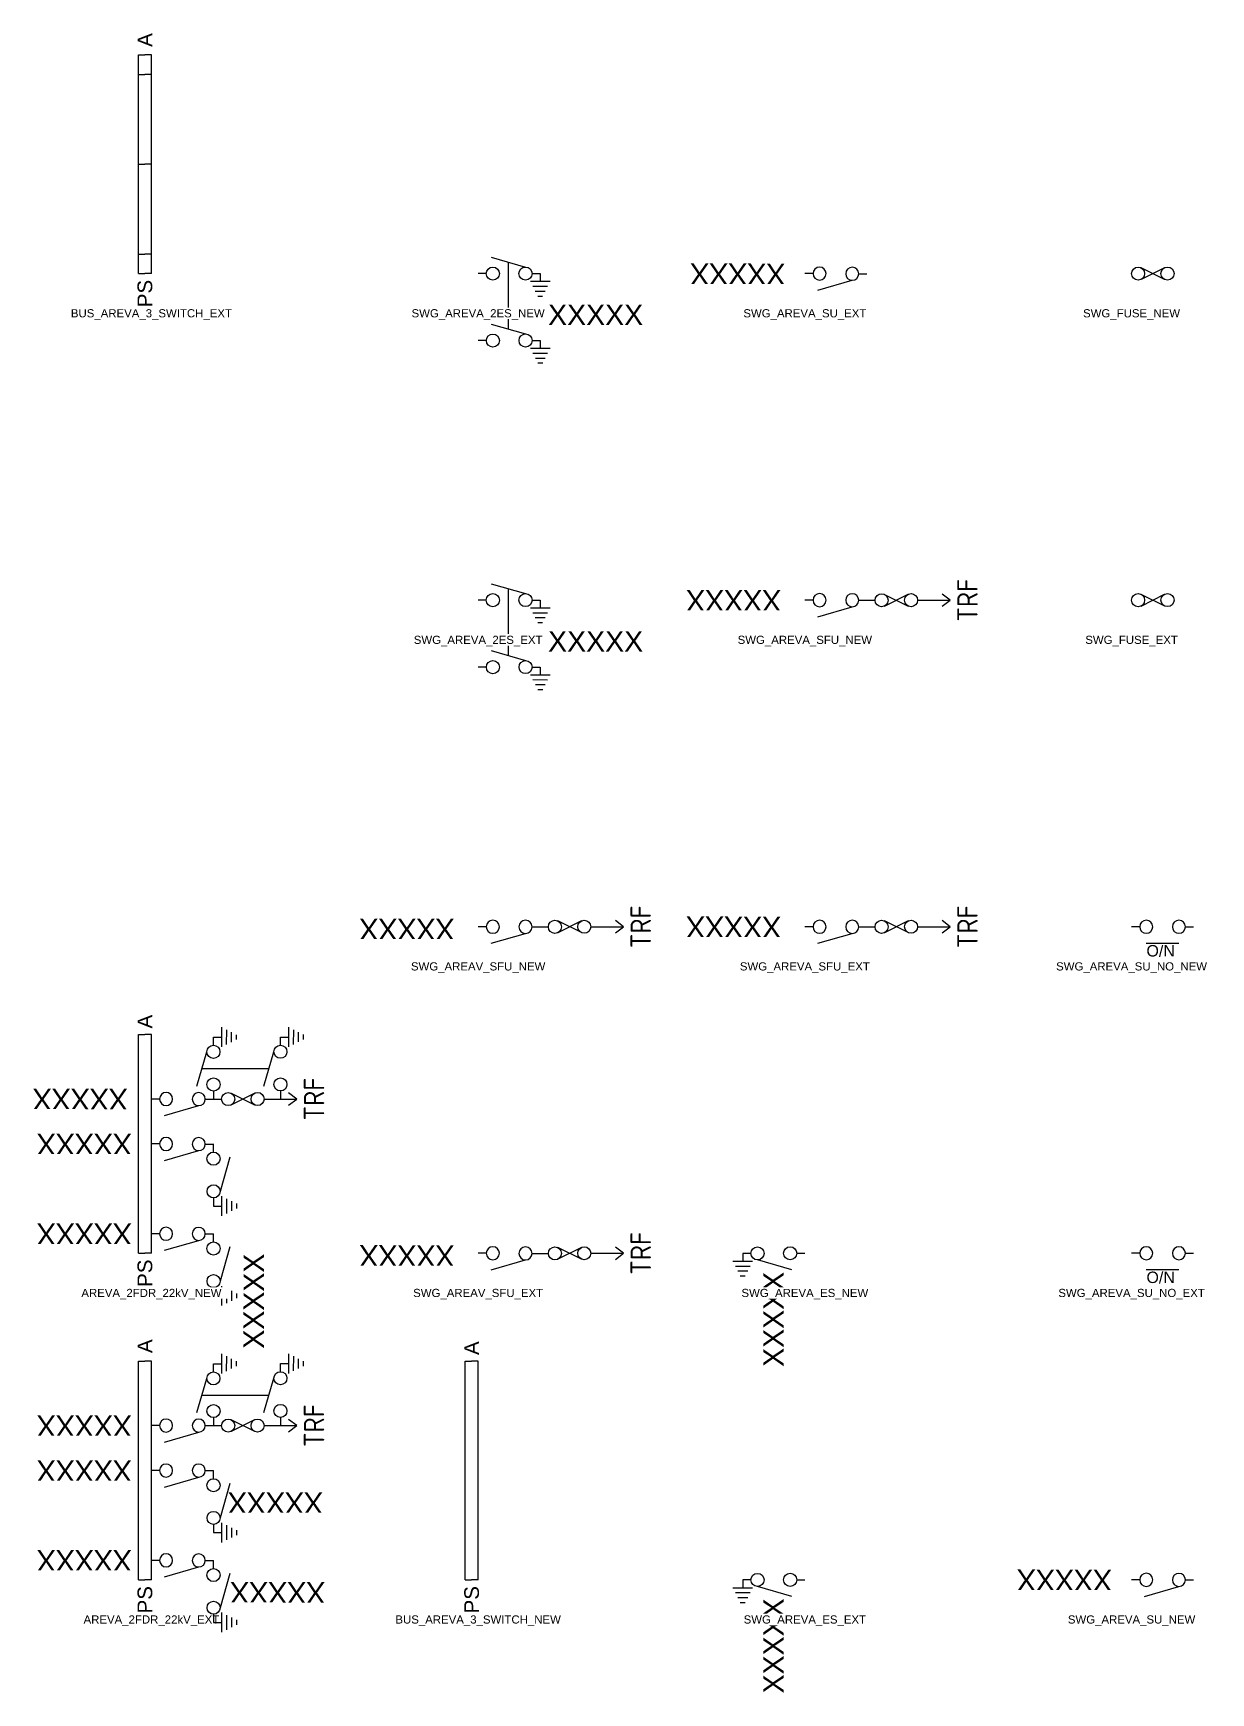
# Model space of a CAD drawing. Header units: metres. Extents: x -14 to 130, y -14 to 189.
import ezdxf
from ezdxf.enums import TextEntityAlignment as Align

# ---------------------------------------------------------------- set-up
doc = ezdxf.new("R2010")
doc.units = ezdxf.units.M
doc.layers.get('0').update_dxf_attribs({"color": 6})
doc.layers.add('Equip_HV_EXT', color=7, linetype='Continuous')
doc.layers.add('Equip_HV_NEW', color=2, linetype='Continuous')
doc.styles.add('ARIAL', font='ARIAL.TTF', dxfattribs={"height": 2})
doc.styles.add('IESYMBOL1', font='isocp.shx')
doc.styles.get("Standard").update_dxf_attribs({"font": 'ARIAL.TTF'})
doc.styles.add('SWG_LABEL', font='ARIAL.TTF', dxfattribs={"height": 2})
doc.styles.add('SWITCH_LABEL', font='ARIAL.TTF', dxfattribs={"height": 2.5})

# ---------------------------------------------------------------- blocks, each defined once
blk = doc.blocks.new('SWG_AREVA_SU_NEW')
blk.add_line((1.6, -2.02), (5.8, -0.81))
for points in [[(1, 0), (0, 0)], [(6.6, -0.01), (7.6, -0.01)]]:
    blk.add_lwpolyline(points)
for points in [[(1.8, -0.8, 1), (1.8, 0.8, 1)], [(5.8, -0.81, 1), (5.8, 0.79, 1)]]:
    blk.add_lwpolyline(points, format="xyb", close=True)
at = {"style": 'SWG_LABEL', "flags": 8}
blk.add_attdef('ASSET_NUM', text='', height=2.5, rotation=179.9544, dxfattribs=at).set_placement((-2.4, 0.01), align=Align.MIDDLE_LEFT)
at = {"flags": 1}
blk.add_attdef('Z', (0, 0), '', height=0.2, dxfattribs=at)
at = {"style": 'SWITCH_LABEL', "flags": 9}
blk.add_attdef('STREET_CODE', text='', height=0.2, dxfattribs=at).set_placement((0, 0), align=Align.MIDDLE_LEFT)
at = {"flags": 9}
for tag, p in [('ORIENTATION', (0, -0.2)), ('SUBURB', (0, -0.8)), ('STREETNAME', (0, -1)), ('PARENT', (0, -0.4)), ('USAGE', (0, -0.6)), ('LOCATION', (0, -1.2)), ('NOTES', (0, -1.4))]:
    blk.add_attdef(tag, text='', height=0.2, dxfattribs=at).set_placement(p, align=Align.MIDDLE_LEFT)
blk = doc.blocks.new('SWG_AREVA_ES_NEW')
for p, q in [((-6.4, -1), (-8.8, -1)), ((-6.7, -1.6), (-8.5, -1.6)), ((-7, -2.2), (-8.2, -2.2)), ((-7.3, -2.8), (-7.9, -2.8))]:
    blk.add_line(p, q)
blk.add_lwpolyline([(-7.6, -0.01), (-7.6, -1)])
at = {"xscale": -1}
blk.add_blockref('SWG_AREVA_SU_NEW', (0, 0), dxfattribs=at)
at = {"flags": 1}
blk.add_attdef('Z', (0, 0), '', height=0.2, dxfattribs=at)
at = {"style": 'SWITCH_LABEL', "flags": 9}
blk.add_attdef('STREET_CODE', text='', height=0.2, dxfattribs=at).set_placement((0, -0.2), align=Align.MIDDLE_LEFT)
at = {"flags": 9}
for tag, p in [('ORIENTATION', (0, -0.4)), ('SUBURB', (0, -1)), ('STREETNAME', (0, -1.2)), ('PARENT', (0, -0.6)), ('USAGE', (0, -0.8)), ('LOCATION', (0, -1.4)), ('NOTES', (0, -1.6))]:
    blk.add_attdef(tag, text='', height=0.2, dxfattribs=at).set_placement(p, align=Align.MIDDLE_LEFT)
at = {"style": 'SWG_LABEL', "flags": 8}
blk.add_attdef('ASSET_NUM', text='', height=2.5, rotation=89.9544, dxfattribs=at).set_placement((-3.84, -2.27), align=Align.MIDDLE_RIGHT)
blk = doc.blocks.new('SWG_AREVA_2ES_NEW')
for p, q in [((8.8, -0.98), (6.4, -0.97)), ((8.5, -1.58), (6.7, -1.57)), ((8.2, -2.18), (7, -2.18)), ((7.9, -2.78), (7.3, -2.78)), ((8.81, -9.18), (6.41, -9.17)), ((8.51, -9.78), (6.71, -9.77)), ((8.21, -10.38), (7.01, -10.38)), ((7.91, -10.98), (7.31, -10.98))]:
    blk.add_line(p, q)
for points in [[(3.71, -6.78), (3.7, 1.42)], [(7.6, 0.01), (7.6, -0.98)], [(7.61, -8.19), (7.61, -9.18)]]:
    blk.add_lwpolyline(points)
at = {"xscale": -1, "rotation": 180}
for p in [(0, 0), (0.01, -8.2)]:
    blk.add_blockref('SWG_AREVA_SU_NEW', p, dxfattribs=at)
at = {"flags": 1}
blk.add_attdef('Z', (0, 0), '', height=0.2, dxfattribs=at)
for tag, height, style, flags, p in [('STREET_CODE', 0.2, 'SWITCH_LABEL', 9, (0, -0.2)), ('ASSET_NUM', 2.5, 'SWG_LABEL', 8, (8.56, -5.05))]:
    blk.add_attdef(tag, text='', height=height, dxfattribs=dict(style=style, flags=flags)).set_placement(p, align=Align.MIDDLE_LEFT)
at = {"flags": 9}
for tag, p in [('ORIENTATION', (0, -0.4)), ('SUBURB', (0, -1)), ('STREETNAME', (0, -1.2)), ('PARENT', (0, -0.6)), ('USAGE', (0, -0.8)), ('LOCATION', (0, -1.4)), ('NOTES', (0, -1.6))]:
    blk.add_attdef(tag, text='', height=0.2, dxfattribs=at).set_placement(p, align=Align.MIDDLE_LEFT)
blk = doc.blocks.new('SWG_AREVA_SU_EXT')
blk.add_line((1.6, -2.02), (5.8, -0.81))
for points in [[(1, 0), (0, 0)], [(6.6, -0.01), (7.6, -0.01)]]:
    blk.add_lwpolyline(points)
for points in [[(1.8, -0.8, 1), (1.8, 0.8, 1)], [(5.8, -0.81, 1), (5.8, 0.79, 1)]]:
    blk.add_lwpolyline(points, format="xyb", close=True)
at = {"style": 'SWITCH_LABEL', "flags": 8}
blk.add_attdef('ASSET_NUM', text='', height=2.5, rotation=179.9544, dxfattribs=at).set_placement((-2.4, -0.01), align=Align.MIDDLE_LEFT)
at = {"flags": 1}
blk.add_attdef('Z', (0, 0), '', height=0.2, dxfattribs=at)
at = {"style": 'SWITCH_LABEL', "flags": 9}
blk.add_attdef('STREET_CODE', text='', height=0.2, dxfattribs=at).set_placement((0, -0.2), align=Align.MIDDLE_LEFT)
at = {"flags": 9}
for tag, p in [('ORIENTATION', (0, -0.4)), ('PARENT', (0, -0.6)), ('USAGE', (0, -0.8)), ('NOTES', (0, -1))]:
    blk.add_attdef(tag, text='', height=0.2, dxfattribs=at).set_placement(p, align=Align.MIDDLE_LEFT)
blk = doc.blocks.new('SWG_FUSE_EXT')
for points in [[(1.15, 0.72), (4.04, -0.71)], [(1.16, -0.72), (4.04, 0.73)]]:
    blk.add_lwpolyline(points)
for centre in [(0.8, 0), (4.4, 0.01)]:
    blk.add_circle(centre, 0.8)
blk = doc.blocks.new('SWG_AREVA_SFU_NEW')
blk.add_line((13.8, 0), (17.8, 0))
for points in [[(16.8, -0.75), (17.8, 0), (16.8, 0.75)], [(7.6, -0.01), (8.6, -0.01)]]:
    blk.add_lwpolyline(points)
for name, p in [('SWG_AREVA_SU_EXT', (0, 0)), ('SWG_FUSE_EXT', (8.6, -0.01))]:
    blk.add_blockref(name, p)
at = {"style": 'IESYMBOL1'}
blk.add_text('TRF', height=2.5, rotation=89.9826, dxfattribs=at).set_placement((19.91, 0), align=Align.MIDDLE_CENTER)
at = {"style": 'SWG_LABEL', "flags": 8}
blk.add_attdef('ASSET_NUM', text='', height=2.5, rotation=179.9544, dxfattribs=at).set_placement((-2.9, 0), align=Align.MIDDLE_LEFT)
at = {"flags": 1}
blk.add_attdef('Z', (0, 0), '', height=0.2, dxfattribs=at)
at = {"style": 'SWITCH_LABEL', "flags": 9}
blk.add_attdef('STREET_CODE', text='', height=0.2, dxfattribs=at).set_placement((0, -0.2), align=Align.MIDDLE_LEFT)
at = {"flags": 9}
for tag, p in [('ORIENTATION', (0, -0.4)), ('SUBURB', (0, -1)), ('STREETNAME', (0, -1.2)), ('PARENT', (0, -0.6)), ('USAGE', (0, -0.8)), ('LOCATION', (0, -1.4)), ('NOTES', (0, -1.6))]:
    blk.add_attdef(tag, text='', height=0.2, dxfattribs=at).set_placement(p, align=Align.MIDDLE_LEFT)
blk = doc.blocks.new('*U23')
for p, q in [((-1.6, 24.4), (-1.6, 26.8)), ((-1.6, 26.8), (-0.8, 26.8)), ((0, 26.8), (-0.8, 26.8)), ((0, 24.4), (0, 26.8)), ((-1.6, 13.4), (-1.6, 24.4)), ((0, 13.4), (0, 24.4)), ((-1.6, 2.4), (-1.6, 13.4)), ((0, 2.4), (0, 13.4)), ((-1.6, 0), (-1.6, 2.4)), ((0, 0), (0, 2.4)), ((-1.6, 0), (-0.8, 0)), ((0, 0), (-0.8, 0))]:
    blk.add_line(p, q)
at = {"style": 'ARIAL'}
blk.add_attdef('SWG_TYPE', text='', height=1.8, rotation=90, dxfattribs=at).set_placement((-0.8, 27.54), align=Align.MIDDLE_LEFT)
blk.add_attdef('SUB_TYPE', text='', height=1.8, rotation=90, dxfattribs=at).set_placement((-0.8, -0.76), align=Align.MIDDLE_RIGHT)
blk = doc.blocks.new('AREVA_2FDR_22kV_NEW')
for name, p, values in [('*U23', (0, 0), {'SUB_TYPE': 'PS', 'SWG_TYPE': 'A'}), ('SWG_AREVA_SFU_NEW', (0, 18.9), {'ASSET_NUM': 'XXXXX'})]:
    blk.add_blockref(name, p).add_auto_attribs(values)
at = {"rotation": 90}
for name, p in [('SWG_AREVA_2ES_NEW', (7.6, 18.88)), ('SWG_AREVA_ES_NEW', (7.6, 13.39)), ('SWG_AREVA_ES_NEW', (7.6, 2.39))]:
    blk.add_blockref(name, p, dxfattribs=at)
ref = blk.add_blockref('SWG_AREVA_SU_NEW', (0, 13.39))
ref.add_attrib('ASSET_NUM', 'XXXXX', dxfattribs={"height": 2.5, "rotation": 179.9544, "style": 'SWG_LABEL'}).set_placement((-2.4, 13.4), align=Align.MIDDLE_LEFT)
ref = blk.add_blockref('SWG_AREVA_SU_NEW', (0, 2.39))
ref.add_attrib('ASSET_NUM', 'XXXXX', dxfattribs={"height": 2.5, "rotation": 179.9544, "style": 'SWG_LABEL'}).set_placement((-2.4, 2.4), align=Align.MIDDLE_LEFT)
blk = doc.blocks.new('*U19')
for p, q in [((-1.6, 24.4), (-1.6, 26.8)), ((-1.6, 26.8), (-0.8, 26.8)), ((0, 26.8), (-0.8, 26.8)), ((0, 24.4), (0, 26.8)), ((-1.6, 13.4), (-1.6, 24.4)), ((-1.6, 24.4), (-0.8, 24.4)), ((0, 24.4), (-0.8, 24.4)), ((0, 13.4), (0, 24.4)), ((-1.6, 2.4), (-1.6, 13.4)), ((-1.6, 13.4), (-0.8, 13.4)), ((0, 13.4), (-0.8, 13.4)), ((0, 2.4), (0, 13.4)), ((-1.6, 0), (-1.6, 2.4)), ((-1.6, 2.4), (-0.8, 2.4)), ((0, 2.4), (-0.8, 2.4)), ((0, 0), (0, 2.4)), ((-1.6, 0), (-0.8, 0)), ((0, 0), (-0.8, 0))]:
    blk.add_line(p, q)
at = {"style": 'ARIAL'}
blk.add_attdef('SWG_TYPE', text='', height=1.8, rotation=90, dxfattribs=at).set_placement((-0.8, 27.78), align=Align.MIDDLE_LEFT)
blk.add_attdef('SUB_TYPE', text='', height=1.8, rotation=90, dxfattribs=at).set_placement((-0.8, -0.76), align=Align.MIDDLE_RIGHT)
blk = doc.blocks.new('*U22')
for p, q in [((-1.6, 24.4), (-1.6, 26.8)), ((-1.6, 26.8), (-0.8, 26.8)), ((0, 26.8), (-0.8, 26.8)), ((0, 24.4), (0, 26.8)), ((-1.6, 13.4), (-1.6, 24.4)), ((0, 13.4), (0, 24.4)), ((-1.6, 2.4), (-1.6, 13.4)), ((0, 2.4), (0, 13.4)), ((-1.6, 0), (-1.6, 2.4)), ((0, 0), (0, 2.4)), ((-1.6, 0), (-0.8, 0)), ((0, 0), (-0.8, 0))]:
    blk.add_line(p, q)
at = {"style": 'ARIAL'}
blk.add_attdef('SWG_TYPE', text='', height=1.8, rotation=90, dxfattribs=at).set_placement((-0.8, 27.54), align=Align.MIDDLE_LEFT)
blk.add_attdef('SUB_TYPE', text='', height=1.8, rotation=90, dxfattribs=at).set_placement((-0.8, -0.76), align=Align.MIDDLE_RIGHT)
blk = doc.blocks.new('SWG_FUSE_NEW')
for points in [[(4.04, 0.73), (1.16, -0.72)], [(4.05, -0.71), (1.16, 0.72)]]:
    blk.add_lwpolyline(points)
for centre in [(0.8, 0), (4.4, 0.01)]:
    blk.add_circle(centre, 0.8)
at = {"style": 'SWITCH_LABEL', "flags": 8}
blk.add_attdef('ASSET_NUM', text='', height=2.5, rotation=179.9544, dxfattribs=at).set_placement((-2.4, 0), align=Align.MIDDLE_LEFT)
for tag, p, flags in [('Z', (0, 0), 1), ('ORIENTATION', (0.04, -4.4), 9), ('USAGE', (0.04, -5.4), 9)]:
    blk.add_attdef(tag, p, '', height=0.2, dxfattribs=dict(flags=flags))
at = {"flags": 9}
for tag, p in [('PARENT', (0, -1.6)), ('SUBURB', (0, -2.2)), ('STREETNAME', (0, -2.4))]:
    blk.add_attdef(tag, text='', height=0.2, dxfattribs=at).set_placement(p, align=Align.MIDDLE_LEFT)
blk = doc.blocks.new('SWG_AREAV_SFU_EXT')
blk.add_line((13.8, 0), (17.8, 0))
for points in [[(16.8, -0.75), (17.8, 0), (16.8, 0.75)], [(7.6, -0.01), (8.6, -0.01)]]:
    blk.add_lwpolyline(points)
for name, p in [('SWG_AREVA_SU_NEW', (0, 0)), ('SWG_FUSE_NEW', (8.6, -0.01))]:
    blk.add_blockref(name, p)
at = {"style": 'IESYMBOL1'}
blk.add_text('TRF', height=2.5, rotation=89.9826, dxfattribs=at).set_placement((19.91, 0), align=Align.MIDDLE_CENTER)
at = {"style": 'SWG_LABEL', "flags": 8}
blk.add_attdef('ASSET_NUM', (-2.9, 0.99), '', height=2.5, rotation=179.9544, dxfattribs=at)
at = {"flags": 1}
blk.add_attdef('Z', (0, 0), '', height=0.2, rotation=90, dxfattribs=at)
blk = doc.blocks.new('SWG_AREAV_SFU_NEW')
blk.add_line((13.8, 0), (17.8, 0))
for points in [[(16.8, -0.75), (17.8, 0), (16.8, 0.75)], [(7.6, -0.01), (8.6, -0.01)]]:
    blk.add_lwpolyline(points)
for name, p in [('SWG_AREVA_SU_NEW', (0, 0)), ('SWG_FUSE_NEW', (8.6, -0.01))]:
    blk.add_blockref(name, p)
at = {"style": 'IESYMBOL1'}
blk.add_text('TRF', height=2.5, rotation=89.9826, dxfattribs=at).set_placement((19.91, 0), align=Align.MIDDLE_CENTER)
at = {"style": 'SWG_LABEL', "flags": 8}
blk.add_attdef('ASSET_NUM', (-2.9, 0.99), '', height=2.5, rotation=179.9544, dxfattribs=at)
at = {"flags": 1}
blk.add_attdef('Z', (0, 0), '', height=0.2, dxfattribs=at)
at = {"style": 'SWITCH_LABEL', "flags": 9}
blk.add_attdef('STREET_CODE', text='', height=0.2, dxfattribs=at).set_placement((0, -0.2), align=Align.MIDDLE_LEFT)
at = {"flags": 9}
for tag, p in [('ORIENTATION', (0, -0.4)), ('SUBURB', (0, -1)), ('STREETNAME', (0, -1.2)), ('PARENT', (0, -0.6)), ('USAGE', (0, -0.8)), ('LOCATION', (0, -1.4)), ('NOTES', (0, -1.6))]:
    blk.add_attdef(tag, text='', height=0.2, dxfattribs=at).set_placement(p, align=Align.MIDDLE_LEFT)
blk = doc.blocks.new('SWG_AREVA_2ES_EXT')
for p, q in [((8.8, -0.98), (6.4, -0.97)), ((8.5, -1.58), (6.7, -1.57)), ((8.2, -2.18), (7, -2.18)), ((7.9, -2.78), (7.3, -2.78)), ((8.81, -9.18), (6.41, -9.17)), ((8.51, -9.78), (6.71, -9.77)), ((8.21, -10.38), (7.01, -10.38)), ((7.91, -10.98), (7.31, -10.98))]:
    blk.add_line(p, q)
for points in [[(3.71, -6.78), (3.7, 1.42)], [(7.6, 0.01), (7.6, -0.98)], [(7.61, -8.19), (7.61, -9.18)]]:
    blk.add_lwpolyline(points)
at = {"xscale": -1, "rotation": 180}
for p in [(0, 0), (0.01, -8.2)]:
    blk.add_blockref('SWG_AREVA_SU_NEW', p, dxfattribs=at)
at = {"flags": 1}
blk.add_attdef('Z', (0, 0), '', height=0.2, dxfattribs=at)
at = {"style": 'SWG_LABEL', "flags": 8}
blk.add_attdef('ASSET_NUM', text='', height=2.5, dxfattribs=at).set_placement((8.56, -5.05), align=Align.MIDDLE_LEFT)
blk = doc.blocks.new('SWG_AREVA_ES_EXT')
for p, q in [((-6.4, -1), (-8.8, -1)), ((-6.7, -1.6), (-8.5, -1.6)), ((-7, -2.2), (-8.2, -2.2)), ((-7.3, -2.8), (-7.9, -2.8))]:
    blk.add_line(p, q)
blk.add_lwpolyline([(-7.6, -0.01), (-7.6, -1)])
at = {"xscale": -1}
blk.add_blockref('SWG_AREVA_SU_NEW', (0, 0), dxfattribs=at)
at = {"flags": 1}
blk.add_attdef('Z', (0, 0), '', height=0.2, dxfattribs=at)
at = {"style": 'SWG_LABEL', "flags": 8}
blk.add_attdef('ASSET_NUM', text='', height=2.5, rotation=89.9544, dxfattribs=at).set_placement((-3.84, -2.27), align=Align.MIDDLE_RIGHT)
blk = doc.blocks.new('SWG_AREVA_SFU_EXT')
blk.add_line((13.8, 0), (17.8, 0))
for points in [[(16.8, -0.75), (17.8, 0), (16.8, 0.75)], [(7.6, -0.01), (8.6, -0.01)]]:
    blk.add_lwpolyline(points)
for name, p in [('SWG_AREVA_SU_NEW', (0, 0)), ('SWG_FUSE_NEW', (8.6, -0.01))]:
    blk.add_blockref(name, p)
at = {"style": 'IESYMBOL1'}
blk.add_text('TRF', height=2.5, rotation=89.9826, dxfattribs=at).set_placement((19.91, 0), align=Align.MIDDLE_CENTER)
at = {"style": 'SWG_LABEL', "flags": 8}
blk.add_attdef('ASSET_NUM', text='', height=2.5, rotation=179.9544, dxfattribs=at).set_placement((-2.9, 0), align=Align.MIDDLE_LEFT)
at = {"flags": 1}
blk.add_attdef('Z', (0, 0), '', height=0.2, rotation=90, dxfattribs=at)
blk = doc.blocks.new('SWG_AREVA_SU_NO_EXT')
blk.add_line((1.79, -2), (5.79, -2))
for points in [[(1, 0), (0, 0)], [(6.6, 0), (7.6, 0)]]:
    blk.add_lwpolyline(points)
for points in [[(1.8, -0.8, 1), (1.8, 0.8, 1)], [(5.8, -0.8, 1), (5.8, 0.8, 1)]]:
    blk.add_lwpolyline(points, format="xyb", close=True)
at = {"insert": (5.3, -3.64), "char_height": 1.4, "width": 3.8863, "attachment_point": 1, "rotation": 180}
blk.add_mtext('{\\fArial|b0|i0|c0|p34;N/O}', dxfattribs=at)
at = {"style": 'SWITCH_LABEL', "flags": 8}
blk.add_attdef('ASSET_NUM', text='', height=2.5, rotation=179.9544, dxfattribs=at).set_placement((-2.4, 0), align=Align.MIDDLE_LEFT)
at = {"flags": 1}
blk.add_attdef('Z', (0, 0), '', height=0.2, dxfattribs=at)
at = {"style": 'SWITCH_LABEL', "flags": 9}
blk.add_attdef('STREET_CODE', text='', height=0.2, dxfattribs=at).set_placement((0, -0.2), align=Align.MIDDLE_LEFT)
at = {"flags": 9}
for tag, p in [('ORIENTATION', (0, -0.4)), ('PARENT', (0, -0.6)), ('USAGE', (0, -0.8)), ('NOTES', (0, -1))]:
    blk.add_attdef(tag, text='', height=0.2, dxfattribs=at).set_placement(p, align=Align.MIDDLE_LEFT)
blk = doc.blocks.new('SWG_AREVA_SU_NO_NEW')
blk.add_line((1.79, -2), (5.79, -2))
for points in [[(1, 0), (0, 0)], [(6.6, 0), (7.6, 0)]]:
    blk.add_lwpolyline(points)
for points in [[(1.8, -0.8, 1), (1.8, 0.8, 1)], [(5.8, -0.8, 1), (5.8, 0.8, 1)]]:
    blk.add_lwpolyline(points, format="xyb", close=True)
at = {"insert": (5.3, -3.64), "char_height": 1.4, "width": 3.8863, "attachment_point": 1, "rotation": 180}
blk.add_mtext('{\\fArial|b0|i0|c0|p34;N/O}', dxfattribs=at)
at = {"style": 'SWITCH_LABEL', "flags": 8}
blk.add_attdef('ASSET_NUM', text='', height=2.5, rotation=179.9544, dxfattribs=at).set_placement((-2.4, 0), align=Align.MIDDLE_LEFT)
at = {"flags": 1}
blk.add_attdef('Z', (0, 0), '', height=0.2, dxfattribs=at)
at = {"style": 'SWITCH_LABEL', "flags": 9}
blk.add_attdef('STREET_CODE', text='', height=0.2, dxfattribs=at).set_placement((0, -0.2), align=Align.MIDDLE_LEFT)
at = {"flags": 9}
for tag, p in [('ORIENTATION', (0, -0.4)), ('SUBURB', (0, -1)), ('STREETNAME', (0, -1.2)), ('PARENT', (0, -0.6)), ('USAGE', (0, -0.8)), ('LOCATION', (0, -1.4)), ('NOTES', (0, -1.6))]:
    blk.add_attdef(tag, text='', height=0.2, dxfattribs=at).set_placement(p, align=Align.MIDDLE_LEFT)
blk = doc.blocks.new('*U21')
for p, q in [((-1.6, 0), (-1.6, 26.8)), ((-1.6, 26.8), (-0.8, 26.8)), ((0, 26.8), (-0.8, 26.8)), ((0, 0), (0, 26.8)), ((-1.6, 0), (-0.8, 0)), ((0, 0), (-0.8, 0))]:
    blk.add_line(p, q)
at = {"rotation": 90}
for name, p in [('SWG_AREVA_2ES_EXT', (7.6, 18.88)), ('SWG_AREVA_ES_EXT', (7.6, 13.39)), ('SWG_AREVA_ES_EXT', (7.6, 2.39))]:
    blk.add_blockref(name, p, dxfattribs=at)
for name, p in [('SWG_AREVA_SFU_EXT', (0, 18.9)), ('SWG_AREVA_SU_EXT', (0, 13.39)), ('SWG_AREVA_SU_EXT', (0, 2.39))]:
    blk.add_blockref(name, p)
at = {"style": 'SWG_LABEL', "flags": 8}
for tag, rotation, p in [('ASSET_NUM6', 89.9544, (12.52, 28.31)), ('ASSET_NUM5', 179.9544, (-2.4, 18.9)), ('ASSET_NUM4', 179.9544, (-2.4, 13.4)), ('ASSET_NUM2', 179.9544, (-2.4, 2.4))]:
    blk.add_attdef(tag, text='', height=2.5, rotation=rotation, dxfattribs=at).set_placement(p, align=Align.MIDDLE_LEFT)
at = {"style": 'ARIAL'}
blk.add_attdef('SWG_TYPE', text='', height=1.8, rotation=90, dxfattribs=at).set_placement((-0.8, 27.78), align=Align.MIDDLE_LEFT)
at = {"style": 'SWG_LABEL', "flags": 8}
for tag, p in [('ASSET_NUM3', (9.35, 9.47)), ('ASSET_NUM1', (9.63, -1.52))]:
    blk.add_attdef(tag, text='', height=2.5, rotation=179.9544, dxfattribs=at).set_placement(p, align=Align.MIDDLE_RIGHT)
at = {"flags": 1}
blk.add_attdef('Z', (0, 0), '', height=0.2, rotation=90, dxfattribs=at)
at = {"style": 'ARIAL'}
blk.add_attdef('SUB_TYPE', text='', height=1.8, rotation=90, dxfattribs=at).set_placement((-0.8, -0.76), align=Align.MIDDLE_RIGHT)

msp = doc.modelspace()

# ---------------------------------------------------------------- block references
at = {"layer": 'Equip_HV_EXT'}
for name, p, values in [('*U19', (0, 160), {'SUB_TYPE': 'PS', 'SWG_TYPE': 'A'}), ('SWG_AREVA_SU_EXT', (80, 160), {'ASSET_NUM': 'XXXXX'}), ('SWG_AREVA_2ES_EXT', (40, 120), {'ASSET_NUM': 'XXXXX'}), ('SWG_AREVA_SFU_EXT', (80, 80), {'ASSET_NUM': 'XXXXX'}), ('SWG_AREAV_SFU_EXT', (40, 40), {'ASSET_NUM': 'XXXXX'}), ('SWG_AREVA_ES_EXT', (80, 0), {'ASSET_NUM': 'XXXXX'})]:
    msp.add_blockref(name, p, dxfattribs=at).add_auto_attribs(values)
for name, p in [('SWG_FUSE_EXT', (120, 120)), ('SWG_AREVA_SU_NO_EXT', (120, 40))]:
    msp.add_blockref(name, p, dxfattribs=at)
at = {"layer": 'Equip_HV_NEW'}
for name, p, values in [('SWG_AREVA_2ES_NEW', (40, 160), {'ASSET_NUM': 'XXXXX'}), ('SWG_AREVA_SFU_NEW', (80, 120), {'ASSET_NUM': 'XXXXX'}), ('SWG_AREAV_SFU_NEW', (40, 80), {'ASSET_NUM': 'XXXXX'}), ('SWG_AREVA_ES_NEW', (80, 40), {'ASSET_NUM': 'XXXXX'}), ('*U22', (40, 0), {'SUB_TYPE': 'PS', 'SWG_TYPE': 'A'})]:
    msp.add_blockref(name, p, dxfattribs=at).add_auto_attribs(values)
for name, p in [('SWG_FUSE_NEW', (120, 160)), ('SWG_AREVA_SU_NO_NEW', (120, 80)), ('AREVA_2FDR_22kV_NEW', (0, 40))]:
    msp.add_blockref(name, p, dxfattribs=at)
ref = msp.add_blockref('SWG_AREVA_SU_NEW', (120, 0), dxfattribs=at)
ref.add_attrib('ASSET_NUM', 'XXXXX', dxfattribs={"layer": '0', "height": 2.5, "rotation": 179.9544, "style": 'SWG_LABEL'}).set_placement((117.6, 0.01), align=Align.MIDDLE_LEFT)

# ---------------------------------------------------------------- texts
at = {"layer": 'Equip_HV_EXT', "char_height": 1, "attachment_point": 5, "bg_fill": 3, "box_fill_scale": 1.2, "bg_fill_color": 256, "bg_fill_transparency": 0}
for s, insert, width in [('SWG_AREVA_SU_EXT', (80, 155), 16), ('SWG_FUSE_EXT', (120, 115), 12), ('SWG_AREVA_SFU_EXT', (80, 75), 17), ('SWG_AREAV_SFU_EXT', (40, 35), 17), ('AREVA_2FDR_22kV_EXT', (0, -5), 19)]:
    msp.add_mtext(s, dxfattribs=dict(at, insert=insert, width=width))
at = {"layer": 'Equip_HV_NEW', "char_height": 1, "attachment_point": 5, "bg_fill": 3, "box_fill_scale": 1.2, "bg_fill_color": 256, "bg_fill_transparency": 0}
for s, insert, width in [('SWG_FUSE_NEW', (120, 155), 12), ('SWG_AREVA_SFU_NEW', (80, 115), 17), ('SWG_AREAV_SFU_NEW', (40, 75), 17), ('SWG_AREVA_SU_NEW', (120, -5), 16)]:
    msp.add_mtext(s, dxfattribs=dict(at, insert=insert, width=width))

# ---------------------------------------------------------------- next in the draw order: texts
at = {"layer": 'Equip_HV_EXT', "char_height": 1, "attachment_point": 5, "bg_fill": 3, "box_fill_scale": 1.2, "bg_fill_color": 256, "bg_fill_transparency": 0}
for s, insert, width in [('BUS_AREVA_3_SWITCH_EXT', (0, 155), 22), ('SWG_AREVA_2ES_EXT', (40, 115), 17), ('SWG_AREVA_SU_NO_EXT', (120, 35), 19), ('SWG_AREVA_ES_EXT', (80, -5), 16)]:
    msp.add_mtext(s, dxfattribs=dict(at, insert=insert, width=width))
at = {"layer": 'Equip_HV_NEW', "char_height": 1, "attachment_point": 5, "bg_fill": 3, "box_fill_scale": 1.2, "bg_fill_color": 256, "bg_fill_transparency": 0}
for s, insert, width in [('SWG_AREVA_2ES_NEW', (40, 155), 17), ('SWG_AREVA_SU_NO_NEW', (120, 75), 19), ('AREVA_2FDR_22kV_NEW', (0, 35), 19), ('SWG_AREVA_ES_NEW', (80, 35), 16), ('BUS_AREVA_3_SWITCH_NEW', (40, -5), 22)]:
    msp.add_mtext(s, dxfattribs=dict(at, insert=insert, width=width))

# ---------------------------------------------------------------- next in the draw order: block references
at = {"layer": 'Equip_HV_EXT'}
msp.add_blockref('*U21', (0, 0), dxfattribs=at).add_auto_attribs({'ASSET_NUM1': 'XXXXX', 'ASSET_NUM2': 'XXXXX', 'ASSET_NUM3': 'XXXXX', 'ASSET_NUM4': 'XXXXX', 'ASSET_NUM5': 'XXXXX', 'ASSET_NUM6': 'XXXXX', 'SUB_TYPE': 'PS', 'SWG_TYPE': 'A'})

doc.saveas('drawing.dxf')
